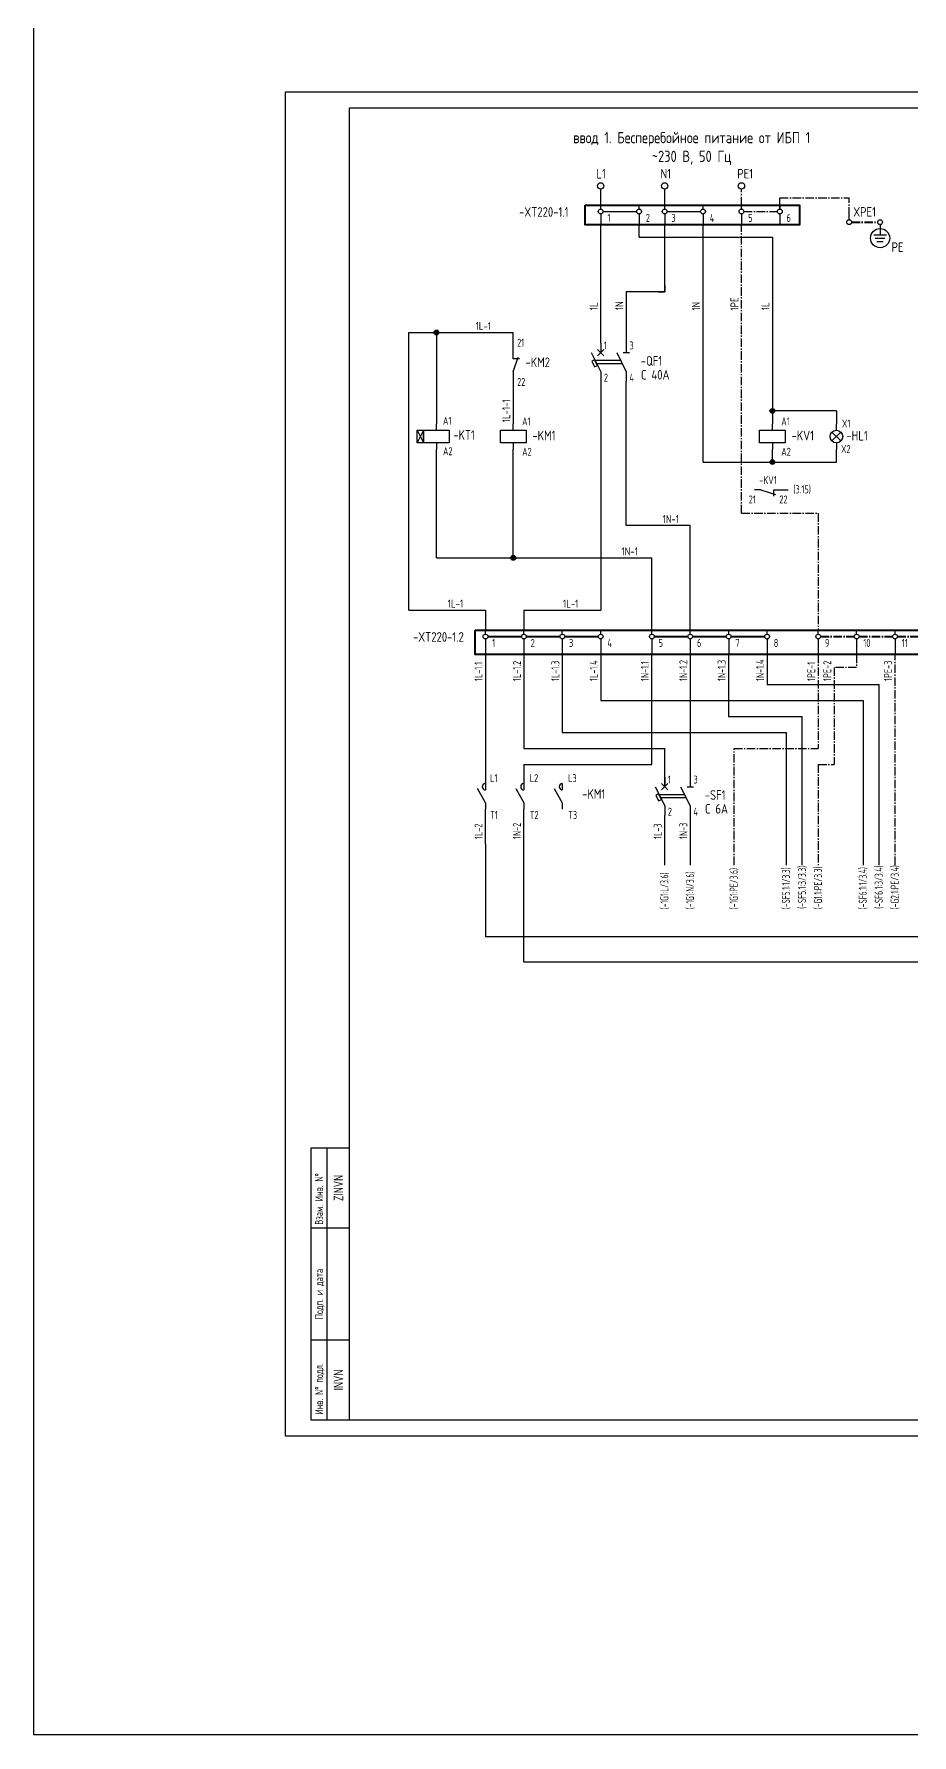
# Model space of a CAD drawing. Header units: millimetres. Extents: x 613 to 4946, y 1373 to 2532.
# Drawn here: x 613 to 888, y 1373 to 1904 of the extents above; entities that cross this region are included whole.
import ezdxf
from ezdxf.enums import TextEntityAlignment as Align

# ---------------------------------------------------------------- set-up
doc = ezdxf.new("R2010")
doc.units = ezdxf.units.MM
doc.set_wipeout_variables(frame=1)
doc.linetypes.add('EPL_DASHLONGDOT', pattern=[1, 0.66, -0.12, 0.1, -0.12])
doc.layers.add('EPLAN108', color=5, linetype='Continuous', lineweight=30)
for name, color, linetype in [('Временный', 6, 'Continuous'), ('КИА_МАРКИРОВКА', 2, 'Continuous'), ('КИА_НАКЛЕЙКИ', 1, 'Continuous')]:
    doc.layers.add(name, color=color, linetype=linetype)
doc.styles.add('GOST 2.304 type A', font='')
doc.styles.add('GOST-A 3-1', font='', dxfattribs={"height": 3})
doc.styles.add('GOSTA-2.5-1', font='', dxfattribs={"width": 0.9, "height": 2.5})
doc.styles.add('ROMANS0-70', font='romans.shx', dxfattribs={"width": 0.7})
doc.styles.get('GOST 2.304 type A').set_extended_font_data('GOST 2.304 type A')
doc.styles.get('GOST-A 3-1').set_extended_font_data('GOST type A')
doc.styles.get('GOSTA-2.5-1').set_extended_font_data('GOST Type AU')

# ---------------------------------------------------------------- blocks, each defined once
blk = doc.blocks.new('A$C5C8D51D3')
at = {"lineweight": 25}
for p, q in [((4, 6), (4, 8)), ((4, 2), (4, 0))]:
    blk.add_line(p, q, dxfattribs=at)
blk.add_lwpolyline([(0, 6), (8, 6), (8, 2), (0, 2)], close=True, dxfattribs=at)
blk = doc.blocks.new('A$C1AB80E3A')
at = {"color": 0, "lineweight": 25}
for p, q in [((0.58, 2.6), (3.38, 5.4)), ((0.58, 5.4), (3.38, 2.6)), ((1.98, 5.98), (1.98, 8)), ((1.98, 2.02), (1.98, 0))]:
    blk.add_line(p, q, dxfattribs=at)
blk.add_circle((1.98, 4), 1.98, dxfattribs=at)
blk = doc.blocks.new('A$C2EC3666A')
h = blk.add_hatch(color=7)
h.dxf.hatch_style = 1
edge = h.paths.add_edge_path()
edge.add_arc((0, 0), 0.75, 0, 360)
at = {"color": 0}
blk.add_circle((0, 0), 0.75, dxfattribs=at)
blk = doc.blocks.new('A$C23632394')
at = {"lineweight": 25}
for p, q in [((2, 6), (0, 2)), ((0, 6), (2, 2)), ((6, 6), (6, 8)), ((6, 2), (6, 0))]:
    blk.add_line(p, q, dxfattribs=at)
for points in [[(0, 6), (2, 6), (2, 2), (0, 2)], [(2, 6), (10, 6), (10, 2), (2, 2)]]:
    blk.add_lwpolyline(points, close=True, dxfattribs=at)
blk = doc.blocks.new('A$C5C167954')
at = {"color": 0}
for p, q in [((0.75, 2.75), (0.75, 4)), ((0.75, 1.25), (0.75, 0))]:
    blk.add_line(p, q, dxfattribs=at)
blk.add_wipeout([(0.75, 2.75), (0.81, 2.75), (0.86, 2.74), (0.92, 2.73), (0.97, 2.72), (1.01, 2.7), (1.04, 2.69), (1.09, 2.67), (1.13, 2.65), (1.21, 2.6), (1.26, 2.55), (1.31, 2.5), (1.38, 2.41), (1.41, 2.35), (1.43, 2.31), (1.46, 2.23), (1.48, 2.18), (1.5, 2.08), (1.5, 2), (1.5, 1.94), (1.49, 1.87), (1.47, 1.8), (1.45, 1.73), (1.43, 1.69), (1.41, 1.64), (1.38, 1.59), (1.34, 1.54), (1.32, 1.51), (1.29, 1.48), (1.25, 1.44), (1.2, 1.4), (1.16, 1.37), (1.11, 1.34), (1.05, 1.31), (0.98, 1.28), (0.91, 1.27), (0.83, 1.25), (0.8, 1.25), (0.75, 1.25), (0.69, 1.25), (0.57, 1.27), (0.5, 1.29), (0.43, 1.32), (0.36, 1.36), (0.28, 1.42), (0.24, 1.45), (0.18, 1.51), (0.13, 1.57), (0.09, 1.64), (0.07, 1.69), (0.04, 1.75), (0.03, 1.79), (0.02, 1.84), (0.01, 1.9), (0, 1.96), (0, 2.02), (0, 2.08), (0.01, 2.13), (0.03, 2.2), (0.04, 2.25), (0.06, 2.3), (0.1, 2.37), (0.13, 2.42), (0.18, 2.49), (0.23, 2.55), (0.29, 2.6), (0.34, 2.63), (0.39, 2.66), (0.44, 2.68), (0.49, 2.7), (0.54, 2.72), (0.62, 2.74), (0.71, 2.75)], dxfattribs=at)
blk.add_circle((0.75, 2), 0.75, dxfattribs=at)
blk = doc.blocks.new('A$C2D160E4F')
at = {"color": 0}
for p, q in [((1, 6.31), (5, 6.31)), ((3, 9.56), (3, 8.31)), ((3, 8.31), (3, 6.31)), ((1.5, 5.31), (4.5, 5.31)), ((2, 4.31), (4, 4.31))]:
    blk.add_line(p, q, dxfattribs=at)
blk.add_circle((3, 5.31), 3, dxfattribs=at)
at = {"style": 'GOST-A 3-1'}
blk.add_text('PE', height=3, dxfattribs=at).set_placement((6.57, 1))
blk = doc.blocks.new('A$C14F311A8')
at = {"color": 30, "lineweight": 40, "ltscale": 4}
for p, q in [((4.03, 9.47), (14.53, 9.47)), ((16.03, 9.47), (26.53, 9.47)), ((28.03, 9.47), (38.53, 9.47))]:
    blk.add_line(p, q, dxfattribs=at)
at = {"color": 5, "lineweight": 40, "ltscale": 8}
for p, q in [((56.03, 9.47), (66.53, 9.47)), ((68.03, 9.47), (78.53, 9.47)), ((80.03, 9.47), (90.53, 9.47))]:
    blk.add_line(p, q, dxfattribs=at)
at = {"color": 3, "linetype": 'EPL_DASHLONGDOT', "lineweight": 40, "ltscale": 4}
blk.add_line((108.03, 9.47), (118.53, 9.47), dxfattribs=at)
at = {"color": 3, "linetype": 'EPL_DASHLONGDOT', "lineweight": 25, "ltscale": 4}
blk.add_line((144.02, 9.55), (154.92, 9.55), dxfattribs=at)
at = {"color": 0}
blk.add_blockref('A$C2D160E4F', (151.92, 0), dxfattribs=at)
for p in [(2.53, 7.47), (14.53, 7.47), (26.53, 7.47), (38.53, 7.47), (54.53, 7.47), (66.53, 7.47), (78.53, 7.47), (90.53, 7.47), (106.53, 7.47), (118.53, 7.47)]:
    blk.add_blockref('A$C5C167954', p, dxfattribs=at)
for p, q in [((3.28, 7.47), (3.28, 3.84)), ((15.28, 7.47), (15.28, 3.84)), ((27.28, 7.47), (27.28, 3.84)), ((39.28, 7.47), (39.28, 3.84)), ((55.28, 7.47), (55.28, 3.84)), ((67.28, 7.47), (67.28, 3.84)), ((79.28, 7.47), (79.28, 3.84)), ((91.28, 7.47), (91.28, 3.84)), ((107.28, 7.47), (107.28, 3.84)), ((119.28, 7.47), (119.28, 3.84))]:
    blk.add_line(p, q, dxfattribs=at)
at = {"color": 3, "linetype": 'EPL_DASHLONGDOT', "lineweight": 40, "ltscale": 4}
blk.add_line((120.03, 9.47), (130.53, 9.47), dxfattribs=at)
at = {"color": 0, "lineweight": 40}
blk.add_lwpolyline([(0, 11.47), (150.85, 11.47), (150.85, 3.84), (0, 3.84)], close=True, dxfattribs=at)
at = {"style": 'GOSTA-2.5-1', "width": 0.9}
for s, p in [('1', (5.37, 6.23)), ('2', (17.37, 6.23)), ('3', (29.37, 6.23)), ('4', (41.37, 6.23)), ('5', (57.37, 6.23)), ('6', (69.37, 6.23)), ('7', (81.37, 6.23)), ('8', (93.37, 6.23)), ('9', (109.37, 6.23)), ('10', (121.37, 6.23))]:
    blk.add_text(s, height=2.5, dxfattribs=at).set_placement(p)
at = {"color": 0}
blk.add_blockref('A$C5C167954', (130.53, 7.47), dxfattribs=at)
blk.add_line((131.28, 7.47), (131.28, 3.84), dxfattribs=at)
at = {"color": 3, "linetype": 'EPL_DASHLONGDOT', "lineweight": 40, "ltscale": 4}
blk.add_line((132.03, 9.47), (142.53, 9.47), dxfattribs=at)
at = {"style": 'GOSTA-2.5-1', "width": 0.9}
blk.add_text('11', height=2.5, dxfattribs=at).set_placement((133.37, 6.23))
at = {"color": 0}
blk.add_blockref('A$C5C167954', (142.53, 7.47), dxfattribs=at)
blk.add_line((143.28, 7.47), (143.28, 3.84), dxfattribs=at)
at = {"style": 'GOSTA-2.5-1', "width": 0.9}
blk.add_text('12', height=2.5, dxfattribs=at).set_placement((145.37, 6.23))
blk = doc.blocks.new('A$C11D95457')
at = {"lineweight": 25, "ltscale": 4}
for p, q in [((3, 12), (3, 9)), ((11, 12), (11, 9)), ((0, 9), (3, 3)), ((9.25, 6.5), (1.25, 6.5)), ((9.75, 5.5), (1.75, 5.5)), ((2, 10), (4, 8)), ((4, 10), (2, 8)), ((8, 9), (11, 3)), ((3, 3), (3, 0)), ((11, 3), (11, 0))]:
    blk.add_line(p, q, dxfattribs=at)
at = {"lineweight": 25}
blk.add_line((10, 9), (12, 9), dxfattribs=at)
at = {"lineweight": 25, "ltscale": 4}
blk.add_lwpolyline([(1.11, 4.55), (2, 5), (1.11, 6.79), (0.21, 6.34)], close=True, dxfattribs=at)
blk = doc.blocks.new('A$C3D920043')
at = {"lineweight": 25}
for p, q in [((2, 2), (0, 2)), ((2, 2), (6.5, 0.5)), ((6, 0), (6, 2)), ((6, 2), (8, 2))]:
    blk.add_line(p, q, dxfattribs=at)

msp = doc.modelspace()

# ---------------------------------------------------------------- linework, layer by layer
for p, q in [((692, 1886.39), (1286, 1886.39)), ((692, 1466.39), (692, 1886.39)), ((712, 1881.39), (1281, 1881.39)), ((712, 1471.39), (712, 1881.39)), ((700, 1471.39), (700, 1556.39)), ((700, 1556.39), (712, 1556.39)), ((705, 1471.39), (705, 1556.39)), ((700, 1531.39), (712, 1531.39)), ((700, 1496.39), (712, 1496.39)), ((705, 1496.39), (712, 1496.39)), ((712, 1471.39), (700, 1471.39)), ((1281, 1471.39), (712, 1471.39)), ((1286, 1466.39), (692, 1466.39))]:
    msp.add_line(p, q)
at = {"color": 30, "lineweight": 25, "ltscale": 4}
for p, q in [((790.48, 1850.99), (790.48, 1855.99)), ((790.48, 1807.89), (790.48, 1844.82)), ((791.23, 1848.99), (801.73, 1848.99)), ((802.48, 1840.99), (802.48, 1844.82)), ((802.48, 1840.99), (844.15, 1840.99)), ((844.15, 1840.99), (844.15, 1782.69)), ((730.48, 1811.19), (763.15, 1811.19)), ((730.48, 1724.46), (730.48, 1811.19)), ((739.15, 1811.19), (739.15, 1782.69)), ((763.15, 1804.94), (763.15, 1811.19)), ((763.15, 1796.94), (763.15, 1782.69)), ((790.48, 1795.89), (790.48, 1724.46)), ((864.15, 1786.69), (844.15, 1786.69)), ((864.15, 1786.69), (864.15, 1782.69)), ((730.48, 1724.46), (754.48, 1724.46)), ((766.48, 1724.46), (790.48, 1724.46)), ((766.48, 1724.46), (766.48, 1718.18)), ((754.48, 1710.55), (754.48, 1670.26)), ((790.48, 1696.2), (872.48, 1696.2)), ((872.48, 1696.2), (872.48, 1644.8)), ((778.48, 1686.2), (848.48, 1686.2)), ((848.48, 1686.2), (848.48, 1644.8)), ((766.48, 1681.2), (810.48, 1681.2)), ((810.48, 1669.26), (810.48, 1681.2)), ((754.48, 1651.42), (754.49, 1662.26)), ((810.48, 1644.8), (810.48, 1660.26)), ((754.48, 1651.42), (754.48, 1622.4)), ((1134.41, 1622.4), (754.48, 1622.4))]:
    msp.add_line(p, q, dxfattribs=at)
at = {"color": 5, "lineweight": 25, "ltscale": 8}
for p, q in [((810.48, 1850.99), (810.48, 1855.99)), ((810.48, 1823.89), (810.48, 1844.82)), ((811.23, 1848.99), (821.73, 1848.99)), ((822.48, 1770.69), (822.48, 1844.82)), ((810.48, 1823.89), (798.48, 1823.89)), ((798.48, 1823.89), (798.48, 1807.89)), ((808.48, 1823.89), (810.48, 1823.89)), ((810.48, 1825.89), (810.48, 1823.89)), ((798.48, 1750.9), (798.48, 1795.89)), ((739.15, 1740.79), (739.15, 1774.69)), ((763.15, 1740.79), (763.15, 1774.69)), ((822.48, 1770.69), (864.15, 1770.69)), ((844.15, 1770.69), (844.15, 1774.69)), ((864.15, 1770.69), (864.15, 1774.69)), ((818.48, 1750.9), (798.48, 1750.9)), ((739.15, 1740.79), (763.15, 1740.79)), ((765.15, 1740.79), (806.49, 1740.79)), ((806.48, 1676.2), (806.48, 1710.55)), ((818.48, 1710.55), (818.48, 1671.44)), ((842.48, 1701.2), (877.48, 1701.2)), ((877.48, 1644.8), (877.48, 1701.2)), ((830.48, 1691.2), (853.48, 1691.2)), ((853.48, 1644.8), (853.48, 1691.2)), ((766.48, 1676.2), (806.48, 1676.2)), ((766.48, 1676.2), (766.48, 1670.26)), ((766.5, 1614.4), (766.49, 1662.26)), ((818.48, 1660.26), (818.48, 1644.8)), ((1142.41, 1614.52), (766.49, 1614.4))]:
    msp.add_line(p, q, dxfattribs=at)
at = {"color": 3, "linetype": 'EPL_DASHLONGDOT', "lineweight": 25, "ltscale": 4}
for p, q in [((834.48, 1850.99), (834.48, 1855.99)), ((846.48, 1850.99), (846.48, 1853.31)), ((846.48, 1853.31), (868.15, 1853.31)), ((868.15, 1847.66), (868.15, 1853.31)), ((834.48, 1754.69), (834.48, 1844.82)), ((835.23, 1848.99), (845.73, 1848.99)), ((834.48, 1754.69), (858.48, 1754.69)), ((858.48, 1754.69), (858.48, 1718.18)), ((858.48, 1710.55), (858.48, 1681.2)), ((832.17, 1644.8), (832.17, 1681.2)), ((832.17, 1681.2), (858.48, 1681.2)), ((858.48, 1676.2), (863.48, 1676.2)), ((858.48, 1676.2), (858.48, 1644.8))]:
    msp.add_line(p, q, dxfattribs=at)
at = {"color": 0}
for p, q in [((790.48, 1849.74), (790.48, 1850.99)), ((802.48, 1849.74), (802.48, 1850.99)), ((810.48, 1849.74), (810.48, 1850.99)), ((810.48, 1850.99), (838.18, 1850.99)), ((822.48, 1849.74), (822.48, 1850.99)), ((834.48, 1849.74), (834.48, 1850.99)), ((846.48, 1849.74), (846.48, 1850.99)), ((846.48, 1850.99), (846.48, 1849.74)), ((790.48, 1848.24), (790.48, 1844.82)), ((802.48, 1848.24), (802.48, 1844.82)), ((810.48, 1848.24), (810.48, 1844.82)), ((822.48, 1848.24), (822.48, 1844.82)), ((834.48, 1848.24), (834.48, 1844.82)), ((846.48, 1848.24), (846.48, 1844.82)), ((868.15, 1846.41), (868.15, 1847.66)), ((754.48, 1670.26), (754.48, 1668.26)), ((766.48, 1670.26), (766.48, 1668.26)), ((778.48, 1670.26), (778.48, 1668.26)), ((754.49, 1664.26), (751.98, 1668.76)), ((754.48, 1664.26), (754.49, 1662.26)), ((763.98, 1668.76), (766.49, 1664.26)), ((766.49, 1664.26), (766.49, 1662.26)), ((775.98, 1668.76), (778.48, 1664.26)), ((778.48, 1664.26), (778.48, 1662.26))]:
    msp.add_line(p, q, dxfattribs=at)
at = {"color": 3, "linetype": 'EPL_DASHLONGDOT', "lineweight": 40, "ltscale": 4}
msp.add_line((868.9, 1845.66), (877.07, 1845.66), dxfattribs=at)
at = {"lineweight": 25}
for p, q in [((840.58, 1762.04), (838.58, 1762.04)), ((840.58, 1762.04), (845.08, 1760.54)), ((844.58, 1760.04), (844.58, 1762.04)), ((844.58, 1762.04), (846.58, 1762.04)), ((846.58, 1762.04), (849.1, 1762.04))]:
    msp.add_line(p, q, dxfattribs=at)
at = {"color": 5, "linetype": 'Continuous', "lineweight": 25, "ltscale": 8}
msp.add_line((761.15, 1740.79), (765.15, 1740.79), dxfattribs=at)
at = {"color": 0, "lineweight": 40}
msp.add_lwpolyline([(785.58, 1850.99), (852.58, 1850.99), (852.58, 1844.82), (785.58, 1844.82)], close=True, dxfattribs=at)
at = {"color": 7, "linetype": 'Continuous', "lineweight": 25, "ltscale": 4}
for centre in [(790.48, 1856.99), (810.48, 1856.99), (834.48, 1856.99)]:
    msp.add_circle(centre, 1, dxfattribs=at)
at = {"color": 0}
for centre in [(790.48, 1848.99), (802.48, 1848.99), (810.48, 1848.99), (822.48, 1848.99), (834.48, 1848.99), (846.48, 1848.99), (868.15, 1845.66), (877.82, 1845.66)]:
    msp.add_circle(centre, 0.75, dxfattribs=at)
for centre in [(754.48, 1669.26), (766.48, 1669.26), (778.48, 1669.26)]:
    msp.add_arc(centre, 1, 90, 270, dxfattribs=at)

# ---------------------------------------------------------------- block references
for name, p in [('A$C2D160E4F', (874.82, 1835.36)), ('A$C2EC3666A', (739.15, 1811.19)), ('A$C11D95457', (787.48, 1795.89)), ('A$C2EC3666A', (844.15, 1786.69)), ('A$C23632394', (733.15, 1774.69)), ('A$C5C8D51D3', (759.15, 1774.69)), ('A$C5C8D51D3', (840.15, 1774.69)), ('A$C1AB80E3A', (862.17, 1774.69)), ('A$C2EC3666A', (844.15, 1770.69)), ('A$C2EC3666A', (763.15, 1740.79)), ('A$C11D95457', (807.48, 1660.26))]:
    msp.add_blockref(name, p, dxfattribs=at)
at = {"rotation": 90}
msp.add_blockref('A$C3D920043', (765.15, 1796.94), dxfattribs=at)

# ---------------------------------------------------------------- texts
at = {"style": 'GOST-A 3-1'}
for s, p in [('L1', (789.17, 1859.3)), ('N1', (809.17, 1859.3)), ('PE1', (833.17, 1859.3))]:
    msp.add_text(s, height=3, dxfattribs=at).set_placement(p)
at = {"style": 'GOSTA-2.5-1'}
for s, width, p in [('1', 0.9, (792.58, 1845.75)), ('2', 0.9, (804.58, 1845.75)), ('3', 0.9, (812.58, 1845.75)), ('4', 0.9, (824.58, 1845.75)), ('5', 0.9, (836.58, 1845.75)), ('6', 0.9, (848.58, 1845.75)), ('21', 0.9, (764.37, 1806.76)), ('1', 0.9, (791.48, 1805.89)), ('3', 0.9, (799.48, 1805.89)), ('22', 0.9, (764.37, 1794.52)), ('2', 0.9, (791.48, 1795.84)), ('4', 0.9, (799.48, 1795.84)), ('A1', 0.9, (741.2, 1782.35)), ('A1', 0.9, (765.93, 1782.16)), ('A1', 0.9, (846.93, 1782.16)), ('X1', 0.9, (865.89, 1781.5)), ('A2', 0.9, (741.2, 1772.85)), ('A2', 0.9, (765.93, 1772.67)), ('A2', 0.9, (846.93, 1772.67)), ('X2', 0.9, (865.61, 1773.53)), ('-KV1', 0.9, (840.05, 1763.8)), ('21', 0.9, (836.75, 1757.77)), ('22', 0.9, (846.31, 1757.77)), ('(3.15)', 0.8, (850.7, 1760.95)), ('L1', 0.9, (755.92, 1670.7)), ('L2', 0.9, (768.32, 1670.7)), ('L3', 0.9, (780.32, 1670.7)), ('1', 0.9, (811.48, 1670.26)), ('3', 0.9, (819.48, 1670.26)), ('T1', 0.9, (755.92, 1659.18)), ('T2', 0.9, (768.32, 1659.18)), ('T3', 0.9, (780.32, 1659.18)), ('2', 0.9, (811.48, 1660.21)), ('4', 0.9, (819.48, 1660.21))]:
    msp.add_text(s, height=2.5, dxfattribs=dict(at, width=width)).set_placement(p)
at = {"color": 7, "style": 'GOST-A 3-1'}
for s, p in [('C 40A', (803.07, 1796.49)), ('C 6A', (823.07, 1660.86))]:
    msp.add_text(s, height=3, dxfattribs=at).set_placement(p)
at = {"style": 'ROMANS0-70', "width": 0.7}
for s, p in [('Взам. Инв. N%%d', (704.46, 1532.39)), ('Подп. и дата', (704.46, 1502.86)), ('Инв. N%%d подл.', (704.46, 1473.09))]:
    msp.add_text(s, height=2.5, rotation=90, dxfattribs=at).set_placement(p, align=Align.BOTTOM_LEFT)
at = {"style": 'ROMANS0-70', "width": 0.7, "flags": 12}
for tag, p in [('ZINVN', (708.5, 1543.89)), ('INVN', (708.5, 1483.89))]:
    msp.add_attdef(tag, text='', height=3, rotation=90, dxfattribs=at).set_placement(p, align=Align.MIDDLE_CENTER)
at = {"layer": 'EPLAN108', "color": 7, "insert": (818.9, 1868.68), "char_height": 3.5, "attachment_point": 5, "style": 'GOST 2.304 type A'}
msp.add_mtext('ввод 1. Бесперебойное питание от ИБП 1  \\P~230 B, 50 Гц', dxfattribs=at)
at = {"layer": 'Временный', "style": 'GOSTA-2.5-1', "width": 0.7}
for s, p in [('(-1G1:L/3.6)', (811.63, 1630.97)), ('(-1G1:N/3.6)', (819.63, 1630.97)), ('(-1G1:PE/3.6)', (833.31, 1630.97)), ('(-SF5.1:1/3.3)', (849.63, 1630.97)), ('(-SF5.1:3/3.3)', (854.63, 1631.12)), ('(-G1.1:PE/3.3)', (859.63, 1630.97)), ('(-SF6.1:1/3.4)', (873.63, 1630.97)), ('(-SF6.1:3/3.4)', (878.63, 1631.12)), ('(-G2.1:PE/3.4)', (883.63, 1630.97))]:
    msp.add_text(s, height=2.5, rotation=90, dxfattribs=at).set_placement(p)
at = {"layer": 'КИА_МАРКИРОВКА', "style": 'GOSTA-2.5-1'}
for s, p in [('1L', (789.54, 1818.17)), ('1N', (797.54, 1818.17)), ('1N', (821.54, 1818.02)), ('1PE', (833.54, 1818.02)), ('1L', (843.21, 1818.17)), ('1L-1-1', (762.21, 1783.11))]:
    msp.add_text(s, height=2.5, rotation=90, dxfattribs=at).set_placement(p)
for s, p in [('1L-1', (751.38, 1811.95)), ('1N-1', (809.86, 1751.66)), ('1N-1', (797, 1741.55)), ('1L-1', (742.68, 1725.23)), ('1L-1', (778.68, 1725.23))]:
    msp.add_text(s, height=2.5, dxfattribs=at).set_placement(p)
at = {"layer": 'КИА_МАРКИРОВКА', "style": 'GOSTA-2.5-1', "width": 0.9}
for s, p in [('1L-2', (753.54, 1652.9)), ('1N-2', (765.54, 1652.9)), ('1L-3', (809.54, 1652.9)), ('1N-3', (817.54, 1652.9))]:
    msp.add_text(s, height=2.5, rotation=90, dxfattribs=at).set_placement(p)
at = {"layer": 'КИА_НАКЛЕЙКИ', "style": 'GOST-A 3-1'}
for s, p in [('-XT220-1.1', (764.95, 1847.36)), ('XPE1', (869.4, 1847.39)), ('-KМ2', (766.98, 1800.39)), ('-QF1', (803.01, 1800.81)), ('-KT1', (744.41, 1777.68)), ('-KM1', (769.14, 1777.49)), ('-KV1', (850.14, 1777.49)), ('-HL1', (867.27, 1777.44)), ('-XT220-1.2', (731.8, 1714.56)), ('-KM1', (784.7, 1665.51)), ('-SF1', (823.01, 1665.18))]:
    msp.add_text(s, height=3, dxfattribs=at).set_placement(p)

# ---------------------------------------------------------------- next in the draw order: block references
at = {"color": 0}
msp.add_blockref('A$C14F311A8', (751.21, 1706.71), dxfattribs=at)

# ---------------------------------------------------------------- next in the draw order: linework, layer by layer
at = {"color": 5, "lineweight": 25, "ltscale": 8}
for p, q in [((818.48, 1718.18), (818.48, 1750.9)), ((806.49, 1718.18), (806.49, 1740.79)), ((830.48, 1710.55), (830.48, 1691.2)), ((842.48, 1710.55), (842.48, 1701.2))]:
    msp.add_line(p, q, dxfattribs=at)
at = {"color": 30, "lineweight": 25, "ltscale": 4}
for p, q in [((754.48, 1724.46), (754.48, 1718.18)), ((766.48, 1710.55), (766.48, 1681.2)), ((778.48, 1710.55), (778.48, 1686.2)), ((790.48, 1710.55), (790.48, 1696.2))]:
    msp.add_line(p, q, dxfattribs=at)
at = {"color": 3, "linetype": 'EPL_DASHLONGDOT', "lineweight": 25, "ltscale": 4}
for p, q in [((863.48, 1706.54), (863.48, 1676.2)), ((870.48, 1706.54), (863.48, 1706.54)), ((870.48, 1710.55), (870.48, 1706.54)), ((882.48, 1644.8), (882.48, 1710.55))]:
    msp.add_line(p, q, dxfattribs=at)
at = {"layer": 'EPLAN108', "color": 2}
msp.add_lwpolyline([(613.36, 2532.19), (4946.18, 2532.19), (4946.18, 1372.97), (613.36, 1372.97)], close=True, dxfattribs=at)

# ---------------------------------------------------------------- next in the draw order: texts
at = {"layer": 'КИА_МАРКИРОВКА', "style": 'GOSTA-2.5-1', "width": 0.9}
for s, p in [('1L-1.1', (753.54, 1702.27)), ('1L-1.2', (765.54, 1702.27)), ('1L-1.3', (777.54, 1702.27)), ('1L-1.4', (789.54, 1702.27)), ('1N-1.1', (805.54, 1702.27)), ('1N-1.2', (817.54, 1702.27)), ('1N-1.3', (829.54, 1702.27)), ('1N-1.4', (841.54, 1702.27)), ('1PE-1', (857.54, 1702.27)), ('1PE-2', (862.54, 1702.27)), ('1PE-3', (881.54, 1702.27))]:
    msp.add_text(s, height=2.5, rotation=90, dxfattribs=at).set_placement(p)

doc.saveas('drawing.dxf')
